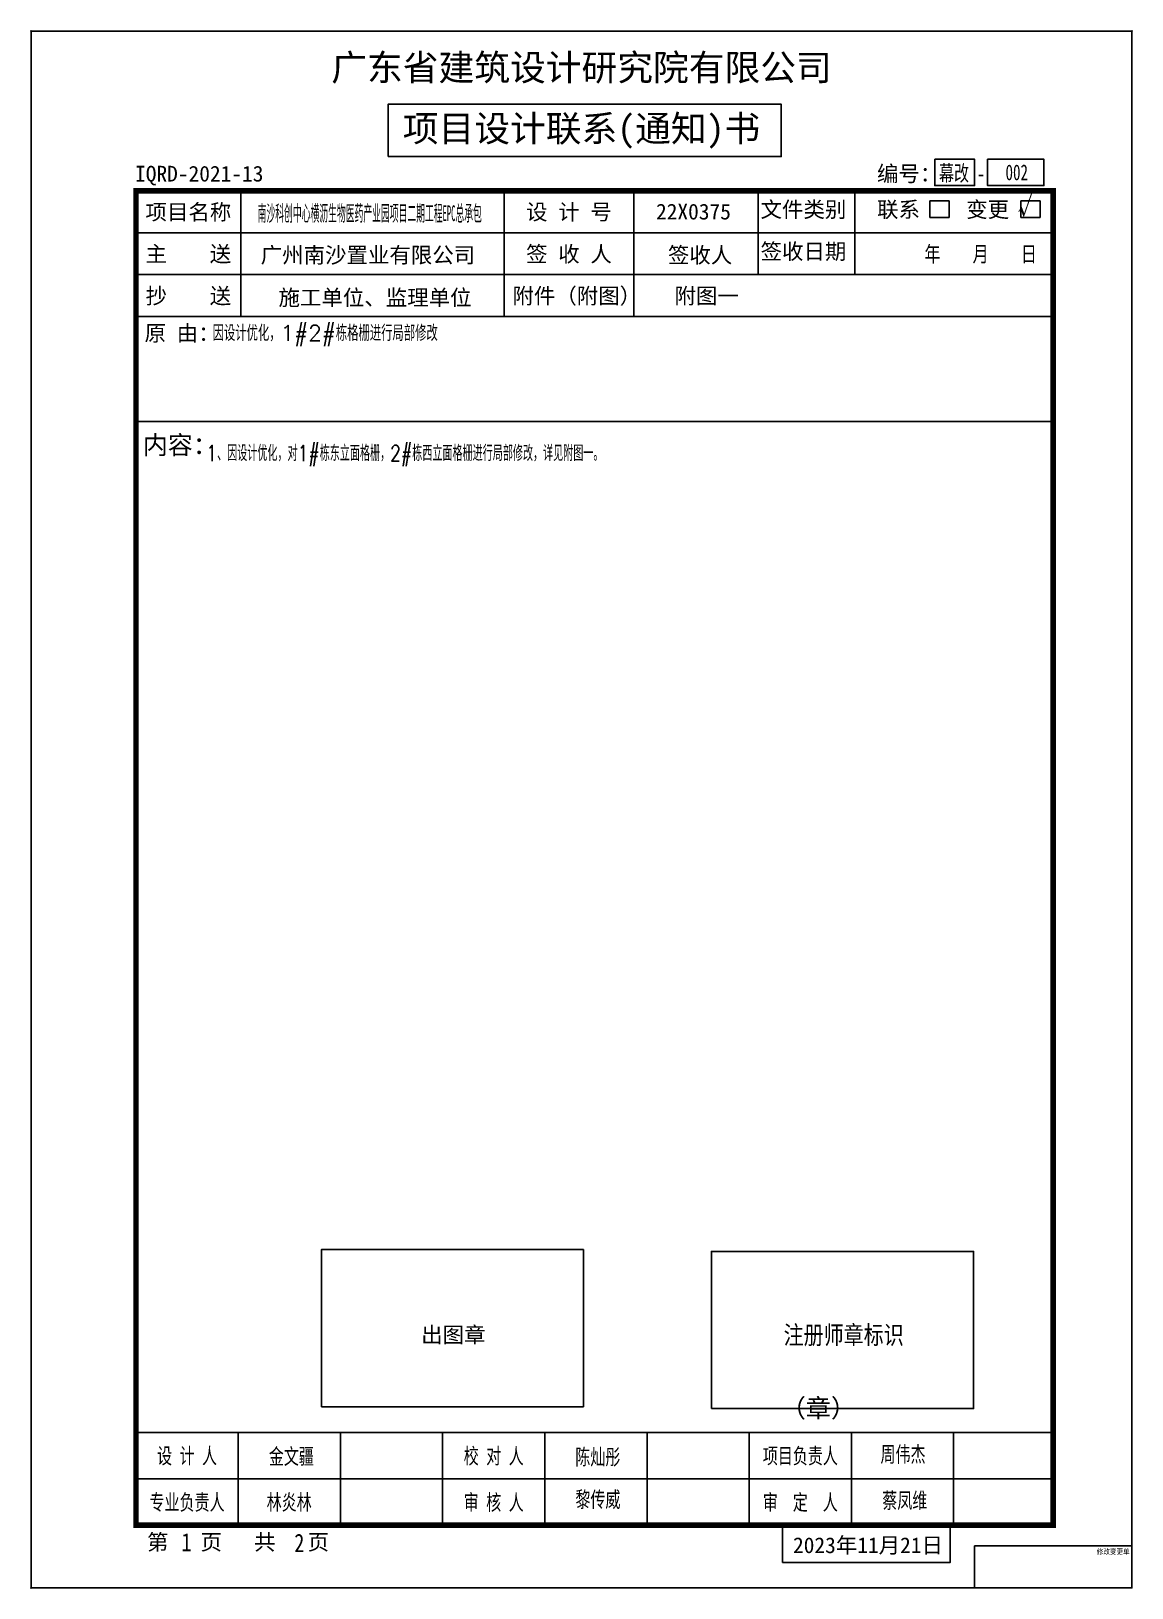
# Model space of a CAD drawing. Header units: millimetres. Extents: x 105307 to 134823, y 171302 to 228148.
# Drawn here: x 105307 to 126307, y 198448 to 228148 of the extents above; entities that cross this region are included whole.
import ezdxf
from ezdxf.enums import TextEntityAlignment as Align

# ---------------------------------------------------------------- set-up
doc = ezdxf.new("R2010")
doc.units = ezdxf.units.MM
doc.linetypes.add('DOTE', pattern=[2.42, 2, -0.2, 0.02, -0.2])
for name, color, linetype in [('ATT', 13, 'Continuous'), ('DOTE', 1, 'DOTE'), ('TXT', 7, 'Continuous')]:
    doc.layers.add(name, color=color, linetype=linetype)
for name, color, linetype, plot in [('noprint', 8, 'Continuous', False), ('VHSoft_barcode', 8, 'Continuous', False), ('VHSoft_boundary', 8, 'Continuous', False)]:
    doc.layers.add(name, color=color, linetype=linetype, plot=plot)
doc.styles.add('SONGCHEN', font='', dxfattribs={"width": 0.9})
doc.styles.add('ST', font='')
doc.styles.add('TBHZ', font='', dxfattribs={"width": 0.9})
doc.styles.add('省院标准字体1', font='romans.shx', dxfattribs={"width": 0.8, "bigfont": 'gbhzfs.shx'})
doc.styles.get('SONGCHEN').set_extended_font_data('宋体')
doc.styles.get('ST').set_extended_font_data('SimSun')
doc.styles.get('TBHZ').set_extended_font_data('SimSun')

# ---------------------------------------------------------------- blocks, each defined once
blk = doc.blocks.new('vhtemplate_7 修改变更单_正本A4')
at = {"layer": 'noprint'}
for points in [[(68.1, 273.06), (143.1, 273.06), (143.1, 283.06), (68.1, 283.06)], [(172.4, 272.55), (180, 272.55), (180, 267.52), (172.4, 267.52)], [(182.46, 272.55), (193.22, 272.55), (193.22, 267.52), (182.46, 267.52)], [(55.37, 34.55), (105.37, 34.55), (105.37, 64.55), (55.37, 64.55)], [(129.79, 34.19), (179.79, 34.19), (179.79, 64.19), (129.79, 64.19)], [(143.36, 4.86), (175.36, 4.86), (175.36, 11.86), (143.36, 11.86)]]:
    blk.add_lwpolyline(points, close=True, dxfattribs=at)
at = {"layer": 'TXT'}
for p, q in [((40.01, 266.54), (40.01, 242.54)), ((90.22, 266.54), (90.22, 242.54)), ((115, 266.54), (115, 242.54)), ((138.71, 266.54), (138.71, 250.54)), ((157.13, 266.54), (157.13, 250.54)), ((171.45, 264.64), (171.45, 261.47)), ((175.16, 264.64), (171.45, 264.64)), ((175.16, 261.47), (175.16, 264.64)), ((188.82, 264.64), (188.82, 261.47)), ((192.52, 264.64), (188.82, 264.64)), ((192.52, 261.47), (192.52, 264.64)), ((171.45, 261.47), (175.16, 261.47)), ((188.82, 261.47), (192.52, 261.47)), ((195, 258.54), (20, 258.54)), ((195, 250.54), (20, 250.54)), ((195, 242.54), (20, 242.54)), ((195, 222.54), (20, 222.54))]:
    blk.add_line(p, q, dxfattribs=at)
at = {"layer": 'TXT', "ltscale": 0.1}
for p, q in [((20, 29.65), (195, 29.65)), ((39.5, 29.65), (39.5, 11.97)), ((59, 29.65), (59, 11.97)), ((78.5, 29.65), (78.5, 11.97)), ((98, 29.65), (98, 11.97)), ((117.5, 29.65), (117.5, 11.97)), ((137, 29.65), (137, 11.97)), ((156.5, 29.65), (156.5, 11.97)), ((176, 29.65), (176, 11.97)), ((20, 20.81), (195, 20.81))]:
    blk.add_line(p, q, dxfattribs=at)
at = {"layer": 'TXT', "const_width": 1.05}
blk.add_lwpolyline([(195, 11.97), (195, 266.54), (20, 266.54), (20, 11.97), (195, 11.97)], dxfattribs=at)
at = {"layer": 'TXT'}
for p in [(0, 297), (210, 297), (210, 297), (210, 297), (210, 297), (0, 0), (0, 0)]:
    blk.add_point(p, dxfattribs=at)
at = {"layer": 'VHSoft_barcode'}
blk.add_lwpolyline([(180, 8), (180, 0), (210, 0), (210, 8)], close=True, dxfattribs=at)
at = {"layer": 'VHSoft_boundary'}
blk.add_lwpolyline([(0, 297), (210, 297), (210, 0), (0, 0)], close=True, dxfattribs=at)
at = {"layer": 'ATT', "style": 'TBHZ'}
for tag, height, width, p in [('专业', 3, 0.7, (176.07, 268.41)), ('顺序号', 3, 0.7, (188.04, 268.55)), ('项目名称', 3, 0.6, (65.01, 260.76)), ('设计人', 3, 0.7, (49.64, 23.58)), ('校对人', 3, 0.7, (108.11, 23.48)), ('项目负责人', 3, 0.7, (166.34, 23.99)), ('专业负责人', 3, 0.7, (49.23, 14.86)), ('审核人', 3, 0.7, (108.13, 15.37)), ('审定人', 3, 0.7, (166.68, 15.17)), ('XX', 3.5, 0.8, (29.65, 6.96)), ('YY', 3.5, 0.8, (51.17, 6.82))]:
    blk.add_attdef(tag, text='', height=height, dxfattribs=dict(at, width=width)).set_placement(p, align=Align.CENTER)
for tag, p in [('设计号', (127.05, 260.73)), ('主送', (65.28, 252.78)), ('签收人', (127.62, 252.78)), ('抄送', (65.62, 244.66)), ('XXXX年XX月XX日', (159.66, 6.63))]:
    blk.add_attdef(tag, text='', height=3, dxfattribs=at).set_placement(p, align=Align.CENTER)
at = {"layer": 'noprint', "style": 'TBHZ'}
blk.add_text('出图章', height=3, dxfattribs=at).set_placement((80.56, 48.35), align=Align.MIDDLE)
at = {"layer": 'noprint', "style": 'TBHZ', "width": 0.8}
blk.add_attdef('注册师章标识', text='', height=3.5, dxfattribs=at).set_placement((155.02, 46.49), align=Align.CENTER)
at = {"layer": 'TXT', "style": 'ST'}
for s, p in [('广东省建筑设计研究院有限公司', (105, 287.56)), ('项目设计联系(通知)书', (105, 275.92))]:
    blk.add_text(s, height=5, dxfattribs=at).set_placement(p, align=Align.CENTER)
for s, height, p in [('IQRD-2021-13', 3, (19.83, 268.3)), ('编号：', 3, (161.37, 268.3)), ('文件类别', 3, (139.16, 261.47)), ('联系', 3, (161.39, 261.47)), ('变更', 3, (178.4, 261.47)), ('签收日期', 3, (139.16, 253.47)), ('原 由：', 3, (21.65, 237.88)), ('内容：', 3.5, (21.3, 216.29)), ('（章）', 3.5, (143.03, 32.54)), ('第   页   共   页', 3, (22.11, 7.23))]:
    blk.add_text(s, height=height, dxfattribs=at).set_placement(p)
at = {"layer": 'TXT', "style": 'ST', "width": 0.8}
blk.add_text('-', height=3, dxfattribs=at).set_placement((180.4, 268.3))
at = {"layer": 'TXT'}
for s, style, p in [('项目名称', 'TBHZ', (30, 262.54)), ('设 计 号', 'ST', (102.61, 262.54)), ('22X0375 ', 'ST', (127.38, 262.54)), ('主    送', 'ST', (30, 254.54)), ('签 收 人', 'ST', (102.61, 254.54)), ('抄    送', 'ST', (30, 246.54)), ('附件（附图）', 'ST', (104.11, 246.54))]:
    blk.add_text(s, height=3, dxfattribs=dict(at, style=style)).set_placement(p, align=Align.MIDDLE)
at = {"layer": 'TXT', "color": 3, "style": 'SONGCHEN'}
blk.add_text('√', height=3.5, dxfattribs=at).set_placement((188.17, 262.04))
at = {"layer": 'TXT', "style": 'ST'}
for s, width, p in [('       年    月    日', 0.75, (175.79, 254.54)), ('设 计 人', 0.7, (29.75, 25.23)), ('校 对 人', 0.7, (88.25, 25.23)), ('项目负责人', 0.7, (146.75, 25.23)), ('专业负责人', 0.7, (29.75, 16.39)), ('审 核 人', 0.7, (88.25, 16.39)), ('审  定  人', 0.7, (146.75, 16.39))]:
    blk.add_text(s, height=3, dxfattribs=dict(at, width=width)).set_placement(p, align=Align.MIDDLE)
at = {"layer": 'VHSoft_barcode', "style": 'TBHZ', "width": 0.9}
blk.add_text('修改变更单', height=1, dxfattribs=at).set_placement((209.59, 6.41), align=Align.RIGHT)

msp = doc.modelspace()

# ---------------------------------------------------------------- block references
at = {"layer": 'DOTE'}
ref = msp.add_blockref('vhtemplate_7 修改变更单_正本A4', (105307.1, 198448), dxfattribs=dict(at, xscale=100, yscale=100, zscale=100))
ref.add_attrib('注册师章标识', '注册师章标识', dxfattribs={"layer": 'noprint', "height": 350, "style": 'TBHZ', "width": 0.8}).set_placement((120808.9, 203097), align=Align.CENTER)
ref.add_attrib('项目名称', '南沙科创中心横沥生物医药产业园项目二期工程EPC总承包 ', dxfattribs={"layer": 'ATT', "height": 300, "style": 'TBHZ', "width": 0.4}).set_placement((111808.3, 224523.8), align=Align.CENTER)
ref.add_attrib('项目负责人', '周伟杰', dxfattribs={"layer": 'ATT', "height": 300, "style": 'TBHZ', "width": 0.7}).set_placement((121941.2, 200846.6), align=Align.CENTER)
ref.add_attrib('审核人', '黎传威', dxfattribs={"layer": 'ATT', "height": 300, "style": 'TBHZ', "width": 0.7}).set_placement((116120.2, 199985.1), align=Align.CENTER)
ref.add_attrib('专业负责人', '林炎林', dxfattribs={"layer": 'ATT', "height": 300, "style": 'TBHZ', "width": 0.7}).set_placement((110230.3, 199934), align=Align.CENTER)
ref.add_attrib('审定人', '蔡凤维', dxfattribs={"layer": 'ATT', "height": 300, "style": 'TBHZ', "width": 0.7}).set_placement((121975.6, 199965.4), align=Align.CENTER)
ref.add_attrib('校对人', '陈灿彤', dxfattribs={"layer": 'ATT', "height": 300, "style": 'TBHZ', "width": 0.7}).set_placement((116118.3, 200795.8), align=Align.CENTER)
ref.add_attrib('主送', '广州南沙置业有限公司 ', dxfattribs={"layer": 'ATT', "height": 300, "style": 'TBHZ'}).set_placement((111835, 223726.3), align=Align.CENTER)
ref.add_attrib('抄送', '施工单位、监理单位', dxfattribs={"layer": 'ATT', "height": 300, "style": 'TBHZ'}).set_placement((111868.7, 222914.4), align=Align.CENTER)
ref.add_attrib('签收人', '签收人', dxfattribs={"layer": 'ATT', "height": 300, "style": 'TBHZ'}).set_placement((118069.4, 223726.3), align=Align.CENTER)
ref.add_attrib('设计人', '金文疆', dxfattribs={"layer": 'ATT', "height": 300, "style": 'TBHZ', "width": 0.7}).set_placement((110271.6, 200806.3), align=Align.CENTER)
ref.add_attrib('专业', '幕改', dxfattribs={"layer": 'ATT', "height": 300, "style": 'TBHZ', "width": 0.7}).set_placement((122914.2, 225288.6), align=Align.CENTER)
ref.add_attrib('顺序号', '002', dxfattribs={"layer": 'ATT', "height": 300, "style": 'TBHZ', "width": 0.7}).set_placement((124110.9, 225303.3), align=Align.CENTER)
ref.add_attrib('XXXX年XX月XX日', '2023年11月21日', dxfattribs={"layer": 'ATT', "height": 300, "style": 'TBHZ'}).set_placement((121272.8, 199110.9), align=Align.CENTER)
ref.add_attrib('XX', '1', dxfattribs={"layer": 'ATT', "height": 350, "style": 'TBHZ', "width": 0.8}).set_placement((108271.7, 199143.9), align=Align.CENTER)
ref.add_attrib('YY', '2', dxfattribs={"layer": 'ATT', "height": 350, "style": 'TBHZ', "width": 0.8}).set_placement((110423.7, 199129.7), align=Align.CENTER)

# ---------------------------------------------------------------- texts
at = {"style": '省院标准字体1'}
msp.add_text('因设计优化，1#2#栋格栅进行局部修改', height=300, dxfattribs=at).set_placement((108770.4, 222236.4))
at = {"style": '省院标准字体1', "width": 0.8}
msp.add_text('1、因设计优化，对1#栋东立面格栅，2#栋西立面格栅进行局部修改，详见附图一。', height=300, dxfattribs=at).set_placement((108649.1, 219945.7))
at = {"layer": 'TXT', "style": 'ST'}
msp.add_text('附图一', height=300, dxfattribs=at).set_placement((118195.5, 223101.9), align=Align.MIDDLE)

doc.saveas('drawing.dxf')
